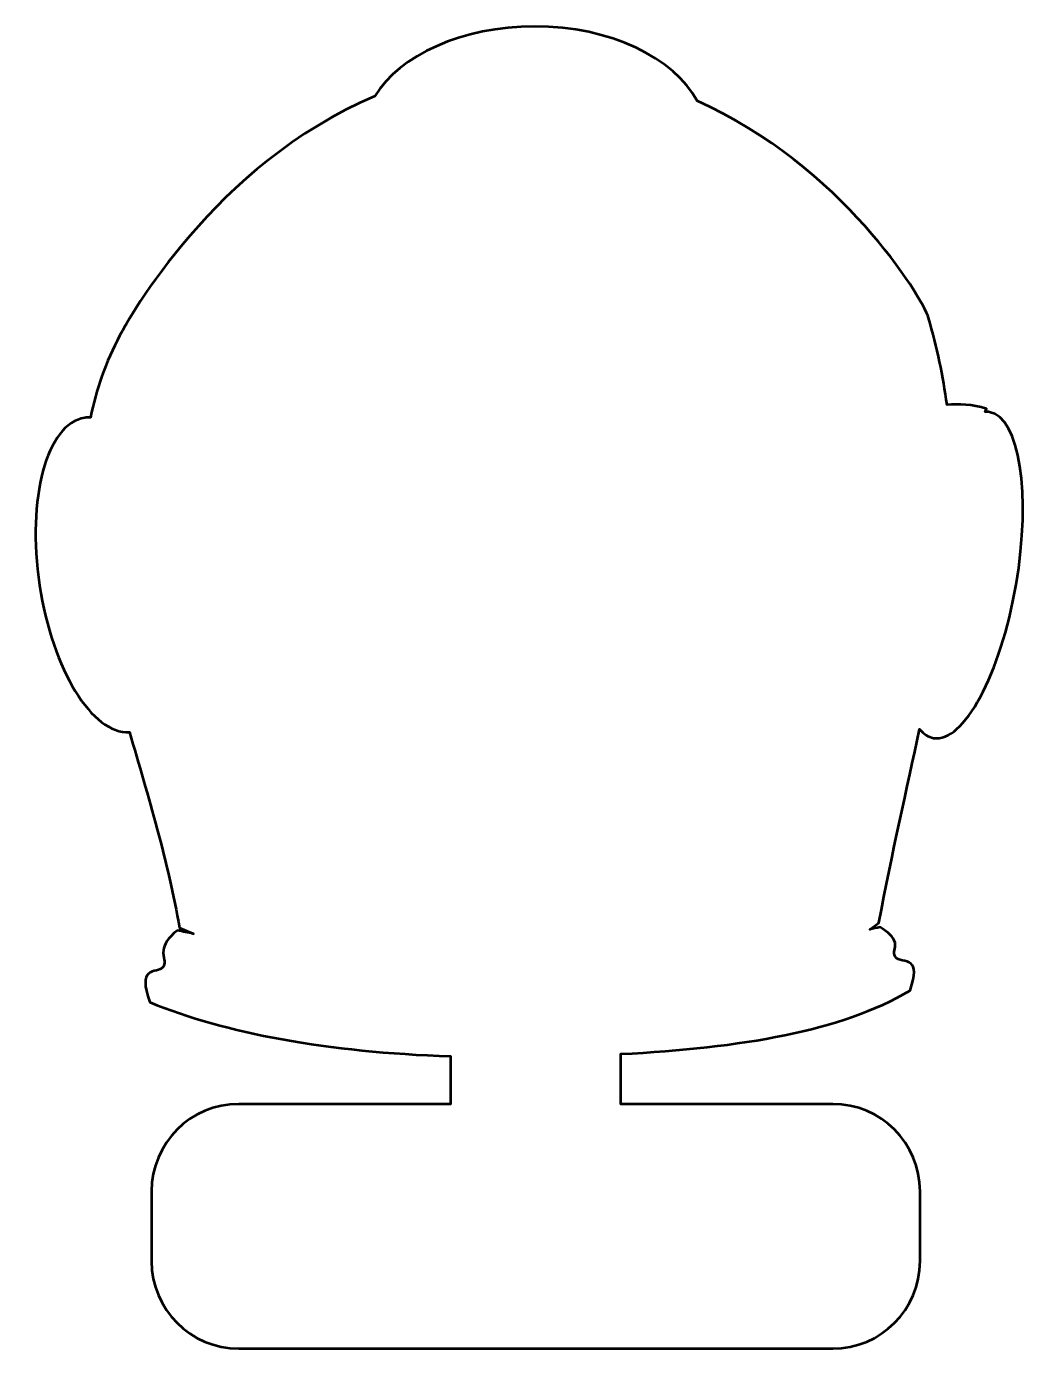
# Model space of a CAD drawing. Header units: centimetres. Extents: x -12.92 to -7.16, y -10.7 to -3.13.
import ezdxf

# ---------------------------------------------------------------- set-up
doc = ezdxf.new("R2010")
doc.units = ezdxf.units.CM
doc.header["$MEASUREMENT"] = 0
doc.layers.add('Layer 1', color=7, linetype='Continuous')

msp = doc.modelspace()

# ---------------------------------------------------------------- linework, layer by layer
at = {"layer": 'Layer 1', "lineweight": 53}
msp.add_open_spline([(-8.30001, -10.7), (-8.30001, -10.7), (-11.70001, -10.7), (-11.70001, -10.7), (-11.70001, -10.7), (-11.97615, -10.7), (-12.20001, -10.47614), (-12.20001, -10.2), (-12.20001, -10.2), (-12.20001, -10.2), (-12.20001, -9.8), (-12.20001, -9.8), (-12.20001, -9.8), (-12.20001, -9.52386), (-11.97615, -9.3), (-11.70001, -9.3), (-11.70001, -9.3), (-11.70001, -9.3), (-10.48751, -9.3), (-10.48751, -9.3), (-10.48751, -9.3), (-10.48751, -9.3), (-10.48751, -9.02641), (-10.48751, -9.02641), (-10.48751, -9.02641), (-11.1984, -9.00266), (-11.7739, -8.89375), (-12.21006, -8.71764), (-12.21006, -8.71764), (-12.24682, -8.61757), (-12.23712, -8.57423), (-12.21714, -8.55434), (-12.21714, -8.55434), (-12.19182, -8.52912), (-12.1507, -8.5424), (-12.13197, -8.51174), (-12.13197, -8.51174), (-12.11592, -8.48551), (-12.13743, -8.46171), (-12.13197, -8.41944), (-12.13197, -8.41944), (-12.12816, -8.39003), (-12.11107, -8.34994), (-12.05048, -8.30664), (-12.05048, -8.30664), (-12.0208, -8.31276), (-11.99066, -8.31882), (-11.9601, -8.32483), (-11.9601, -8.32483), (-11.9601, -8.32483), (-12.03968, -8.29167), (-12.03968, -8.29167), (-12.03968, -8.29167), (-12.10512, -7.91364), (-12.2188, -7.53899), (-12.326, -7.17039), (-12.326, -7.17039), (-12.5395, -7.1841), (-12.76763, -6.81446), (-12.84087, -6.32965), (-12.84087, -6.32965), (-12.91583, -5.83331), (-12.80007, -5.40427), (-12.5823, -5.37137), (-12.5823, -5.37137), (-12.57156, -5.36975), (-12.56076, -5.36916), (-12.54995, -5.36949), (-12.54995, -5.36949), (-12.51692, -5.21003), (-12.46241, -5.05285), (-12.38043, -4.89827), (-12.38043, -4.89827), (-12.33339, -4.80955), (-11.84233, -3.91902), (-10.9214, -3.5304), (-10.9214, -3.5304), (-10.77972, -3.29651), (-10.42359, -3.13057), (-10.00661, -3.13057), (-10.00661, -3.13057), (-9.57381, -3.13057), (-9.20653, -3.30935), (-9.0766, -3.55732), (-9.0766, -3.55732), (-8.24729, -3.92847), (-7.78638, -4.68021), (-7.75178, -4.79888), (-7.75178, -4.79888), (-7.70211, -4.96921), (-7.66765, -5.13422), (-7.64568, -5.29637), (-7.64568, -5.29637), (-7.58181, -5.29145), (-7.49958, -5.29343), (-7.42049, -5.31949), (-7.42049, -5.31949), (-7.42049, -5.31949), (-7.42672, -5.33717), (-7.42672, -5.33717), (-7.42672, -5.33717), (-7.41873, -5.33679), (-7.41081, -5.33724), (-7.40296, -5.33858), (-7.40296, -5.33858), (-7.23018, -5.36822), (-7.16177, -5.80994), (-7.25013, -6.32522), (-7.25013, -6.32522), (-7.33848, -6.8405), (-7.55016, -7.23417), (-7.72295, -7.20453), (-7.72295, -7.20453), (-7.75271, -7.19943), (-7.77937, -7.18211), (-7.80267, -7.15428), (-7.80267, -7.15428), (-7.87524, -7.49447), (-7.95913, -7.85823), (-8.03574, -8.26328), (-8.03574, -8.26328), (-8.03574, -8.26328), (-8.08836, -8.29989), (-8.08836, -8.29989), (-8.08836, -8.29989), (-8.06828, -8.29598), (-8.04836, -8.29206), (-8.02864, -8.28813), (-8.02864, -8.28813), (-7.98195, -8.31772), (-7.95087, -8.3429), (-7.94348, -8.37685), (-7.94348, -8.37685), (-7.93606, -8.41078), (-7.95709, -8.43128), (-7.94348, -8.45496), (-7.94348, -8.45496), (-7.92549, -8.4861), (-7.87806, -8.46988), (-7.85115, -8.49756), (-7.85115, -8.49756), (-7.83426, -8.51497), (-7.82186, -8.55343), (-7.85736, -8.65027), (-7.85736, -8.65027), (-8.25348, -8.88316), (-8.82182, -8.97771), (-9.51252, -9.01342), (-9.51252, -9.01342), (-9.51252, -9.01342), (-9.51252, -9.3), (-9.51252, -9.3), (-9.51252, -9.3), (-9.51252, -9.3), (-8.30001, -9.3), (-8.30001, -9.3), (-8.30001, -9.3), (-8.02387, -9.3), (-7.80001, -9.52386), (-7.80001, -9.8), (-7.80001, -9.8), (-7.80001, -9.8), (-7.80001, -10.2), (-7.80001, -10.2), (-7.80001, -10.2), (-7.80001, -10.47614), (-8.02387, -10.7), (-8.30001, -10.7)], degree=3, knots=[0, 0, 0, 0, 0.0232558, 0.0232558, 0.0232558, 0.0232558, 0.0465116, 0.0465116, 0.0465116, 0.0465116, 0.0697674, 0.0697674, 0.0697674, 0.0697674, 0.0930233, 0.0930233, 0.0930233, 0.0930233, 0.1162791, 0.1162791, 0.1162791, 0.1162791, 0.1395349, 0.1395349, 0.1395349, 0.1395349, 0.1627907, 0.1627907, 0.1627907, 0.1627907, 0.1860465, 0.1860465, 0.1860465, 0.1860465, 0.2093023, 0.2093023, 0.2093023, 0.2093023, 0.2325581, 0.2325581, 0.2325581, 0.2325581, 0.255814, 0.255814, 0.255814, 0.255814, 0.2790698, 0.2790698, 0.2790698, 0.2790698, 0.3023256, 0.3023256, 0.3023256, 0.3023256, 0.3255814, 0.3255814, 0.3255814, 0.3255814, 0.3488372, 0.3488372, 0.3488372, 0.3488372, 0.372093, 0.372093, 0.372093, 0.372093, 0.3953488, 0.3953488, 0.3953488, 0.3953488, 0.4186047, 0.4186047, 0.4186047, 0.4186047, 0.4418605, 0.4418605, 0.4418605, 0.4418605, 0.4651163, 0.4651163, 0.4651163, 0.4651163, 0.4883721, 0.4883721, 0.4883721, 0.4883721, 0.5116279, 0.5116279, 0.5116279, 0.5116279, 0.5348837, 0.5348837, 0.5348837, 0.5348837, 0.5581395, 0.5581395, 0.5581395, 0.5581395, 0.5813953, 0.5813953, 0.5813953, 0.5813953, 0.6046512, 0.6046512, 0.6046512, 0.6046512, 0.627907, 0.627907, 0.627907, 0.627907, 0.6511628, 0.6511628, 0.6511628, 0.6511628, 0.6744186, 0.6744186, 0.6744186, 0.6744186, 0.6976744, 0.6976744, 0.6976744, 0.6976744, 0.7209302, 0.7209302, 0.7209302, 0.7209302, 0.744186, 0.744186, 0.744186, 0.744186, 0.7674419, 0.7674419, 0.7674419, 0.7674419, 0.7906977, 0.7906977, 0.7906977, 0.7906977, 0.8139535, 0.8139535, 0.8139535, 0.8139535, 0.8372093, 0.8372093, 0.8372093, 0.8372093, 0.8604651, 0.8604651, 0.8604651, 0.8604651, 0.8837209, 0.8837209, 0.8837209, 0.8837209, 0.9069767, 0.9069767, 0.9069767, 0.9069767, 0.9302326, 0.9302326, 0.9302326, 0.9302326, 0.9534884, 0.9534884, 0.9534884, 0.9534884, 1, 1, 1, 1], dxfattribs=at)

doc.saveas('drawing.dxf')
